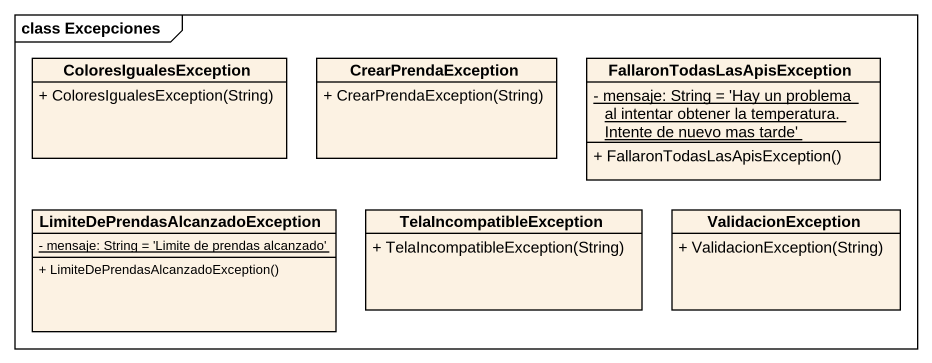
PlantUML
@startuml
mainframe class Excepciones
hide circle
hide empty members
skinparam classAttributeIconSize 0
class ColoresIgualesException {
  + ColoresIgualesException(String)
}
class CrearPrendaException {
  + CrearPrendaException(String)
}
class "FallaronTodasLasApisException" as FallaronTodasLasApisExceptio {
  {static} - mensaje: String = 'Hay un problema al intentar obtener la temperatura. Intente de nuevo mas tarde'
  + FallaronTodasLasApisException()
}
class "LimiteDePrendasAlcanzadoException" as LimiteDePrendasAlcanzadoExce {
  {static} - mensaje: String = 'Limite de prendas alcanzado'
  + LimiteDePrendasAlcanzadoException()
}
class TelaIncompatibleException {
  + TelaIncompatibleException(String)
}
class ValidacionException {
  + ValidacionException(String)
}
@enduml
